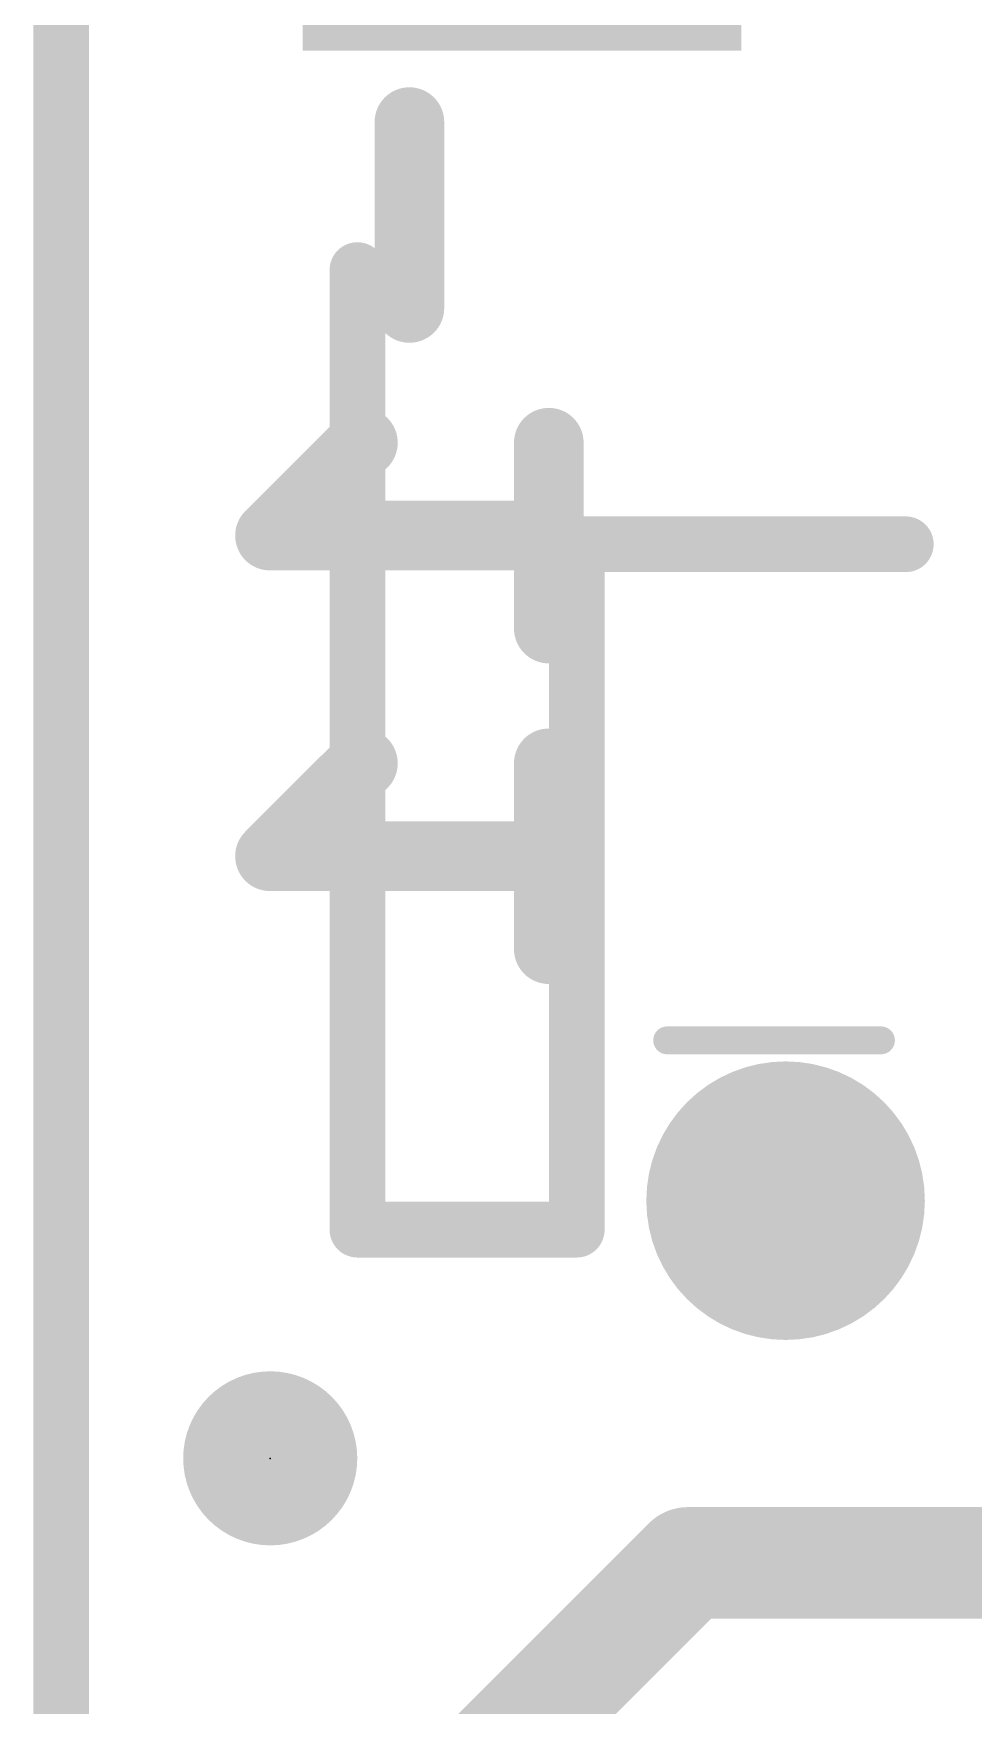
# Model space of a CAD drawing. Extents: x -0.1 to 10.3, y -0.1 to 24.2.
# Drawn here: x -0.1 to 3.33, y 14.08 to 20.18 of the extents above; entities that cross this region are included whole.
import ezdxf

# ---------------------------------------------------------------- set-up
doc = ezdxf.new("R2010")
doc.units = 0
for name, color, linetype in [('1', 12, 'CONTINUOUS'), ('16', 132, 'CONTINUOUS'), ('18', 110, 'CONTINUOUS'), ('20', 53, 'CONTINUOUS'), ('21', 41, 'CONTINUOUS'), ('23', 53, 'CONTINUOUS'), ('51', 53, 'CONTINUOUS')]:
    doc.layers.add(name, color=color, linetype=linetype)

# ---------------------------------------------------------------- blocks, each defined once
blk = doc.blocks.new('RECT')
blk.add_solid([(-0.5, -0.5), (0.5, -0.5), (-0.5, 0.5), (0.5, 0.5)])
blk = doc.blocks.new('PIE')
at = {"const_width": 0.5}
blk.add_lwpolyline([(0, -0.25, 1), (0, 0.25, 1), (0, -0.25)], format="xyb", dxfattribs=at)
blk = doc.blocks.new('ROUNDV')
at = {"const_width": 0.5}
blk.add_lwpolyline([(0, -0.25, 1), (0, 0.25, 1), (0, -0.25)], format="xyb", dxfattribs=at)

msp = doc.modelspace()

# ---------------------------------------------------------------- linework, layer by layer
at = {"layer": '1', "const_width": 0.2032}
msp.add_lwpolyline([(0, 24.13), (0, 0)], dxfattribs=at)
at = {"layer": '16'}
for points, const_width in [([(0, 24.13), (0, 0)], 0.2032), ([(1.2696, 19.8598), (1.2696, 19.1819)], 0.254), ([(1.1001, 18.6904), (0.7611, 18.3515)], 0.254), ([(1.778, 18.6904), (1.778, 18.0125)], 0.254), ([(0.7611, 18.3515), (1.778, 18.3515)], 0.254), ([(1.1001, 17.521), (0.7611, 17.1821)], 0.254), ([(1.778, 17.521), (1.778, 16.8431)], 0.254), ([(0.7611, 17.1821), (1.778, 17.1821)], 0.254), ([(1.27, 13.589), (2.286, 14.605)], 0.4064), ([(2.286, 14.605), (7.493, 14.605)], 0.4064)]:
    msp.add_lwpolyline(points, dxfattribs=dict(at, const_width=const_width))
for points, const_width in [([(1.3331, 19.8598, 1), (1.2061, 19.8598)], 0.127), ([(1.2061, 19.1819, 1), (1.3331, 19.1819)], 0.127), ([(1.145, 18.6455, 1), (1.0552, 18.7353)], 0.127), ([(1.8415, 18.6904, 1), (1.7145, 18.6904)], 0.127), ([(0.7611, 18.415, 1), (0.7611, 18.288)], 0.127), ([(0.7162, 18.3964, 1), (0.806, 18.3066)], 0.127), ([(1.778, 18.288, 1), (1.778, 18.415)], 0.127), ([(1.7145, 18.0125, 1), (1.8415, 18.0125)], 0.127), ([(1.145, 17.4761, 1), (1.0552, 17.5659)], 0.127), ([(1.8415, 17.521, 1), (1.7145, 17.521)], 0.127), ([(0.7611, 17.2456, 1), (0.7611, 17.1186)], 0.127), ([(0.7162, 17.227, 1), (0.806, 17.1372)], 0.127), ([(1.778, 17.1186, 1), (1.778, 17.2456)], 0.127), ([(1.7145, 16.8431, 1), (1.8415, 16.8431)], 0.127), ([(2.286, 14.7066, 1), (2.286, 14.5034)], 0.2032), ([(2.3578, 14.5332, 1), (2.2142, 14.6768)], 0.2032)]:
    msp.add_lwpolyline(points, format="xyb", dxfattribs=dict(at, const_width=const_width))
at = {"layer": '20', "const_width": 0.2032}
msp.add_lwpolyline([(0, 24.13), (0, 0)], dxfattribs=at)
at = {"layer": '21', "const_width": 0.2032}
for points in [[(1.08, 19.32), (1.08, 15.82)], [(1.88, 15.82), (1.88, 18.32)], [(1.88, 18.32), (3.08, 18.32)], [(1.08, 15.82), (1.88, 15.82)]]:
    msp.add_lwpolyline(points, dxfattribs=at)
at = {"layer": '21', "const_width": 0.1016}
for points in [[(1.1308, 19.32, 1), (1.0292, 19.32)], [(1.9308, 18.32, 1), (1.8292, 18.32)], [(1.88, 18.3708, 1), (1.88, 18.2692)], [(3.08, 18.2692, 1), (3.08, 18.3708)], [(1.08, 15.8708, 1), (1.08, 15.7692)], [(1.88, 15.7692, 1), (1.88, 15.8708)], [(1.0292, 15.82, 1), (1.1308, 15.82)], [(1.8292, 15.82, 1), (1.9308, 15.82)]]:
    msp.add_lwpolyline(points, format="xyb", dxfattribs=at)
at = {"layer": '23'}
msp.add_point((0.762, 14.986), dxfattribs=at)
at = {"layer": '51', "const_width": 0.1016}
msp.add_lwpolyline([(2.2098, 16.5105), (2.9894, 16.5105)], dxfattribs=at)
at = {"layer": '51', "const_width": 0.0508}
for points in [[(2.2098, 16.5359, 1), (2.2098, 16.4851)], [(2.9894, 16.4851, 1), (2.9894, 16.5359)]]:
    msp.add_lwpolyline(points, format="xyb", dxfattribs=at)

# ---------------------------------------------------------------- block references
at = {"layer": '1', "xscale": 3.4, "yscale": 1.6, "rotation": 90}
msp.add_blockref('RECT', (1.68, 21.82), dxfattribs=at)
at = {"layer": '1', "xscale": 0.635, "yscale": 0.635}
msp.add_blockref('PIE', (0.762, 14.986), dxfattribs=at)
at = {"layer": '18', "xscale": 1.016, "yscale": 1.016}
msp.add_blockref('ROUNDV', (2.6416, 15.9258), dxfattribs=at)
msp.add_blockref('ROUNDV', (2.6416, 15.9258), dxfattribs=at)

doc.saveas('drawing.dxf')
